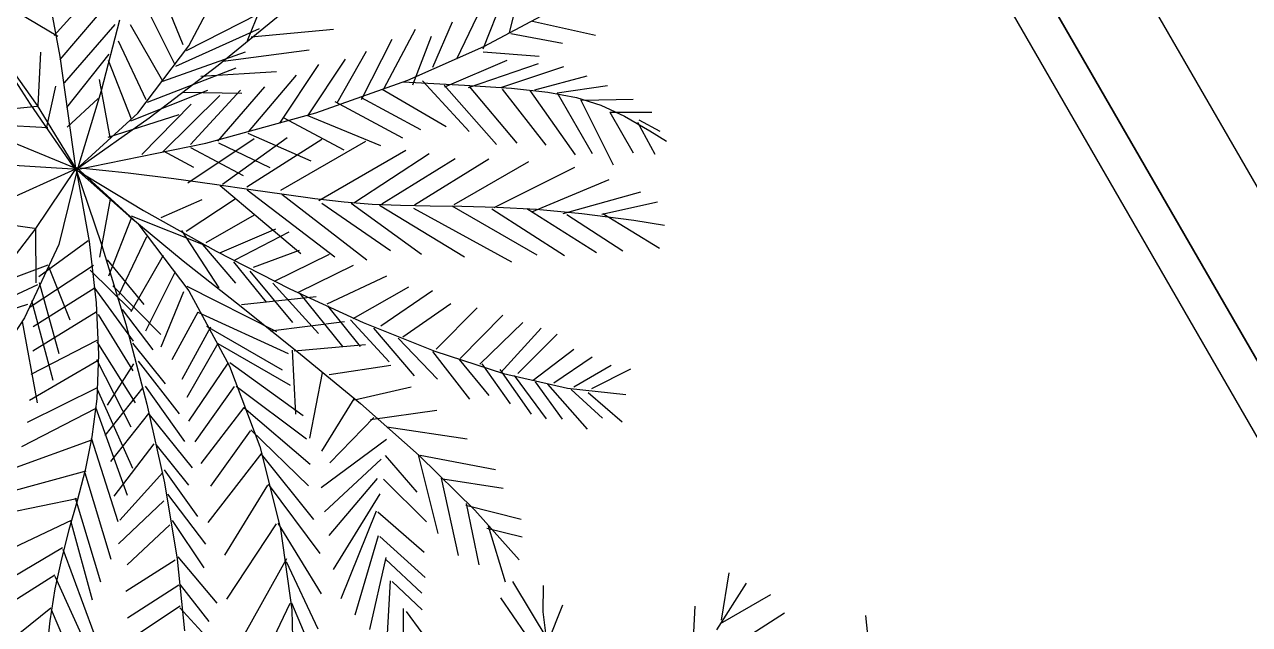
# Model space of a CAD drawing. Header units: millimetres. Extents: x 1993 to 4093, y 1262 to 2017.
# Drawn here: x 3848.81 to 3857.29, y 1534 to 1538.15 of the extents above; entities that cross this region are included whole.
import ezdxf

# ---------------------------------------------------------------- set-up
doc = ezdxf.new("R2010")
doc.units = ezdxf.units.MM
doc.layers.add('LOW HEIGHT STORAGE WITH PLANTER BOX', color=251, linetype='Continuous', lineweight=25)

# ---------------------------------------------------------------- blocks, each defined once
blk = doc.blocks.new('LHS 4FT')
at = {"layer": 'LOW HEIGHT STORAGE WITH PLANTER BOX'}
for p, q in [((1.0228, -15.3102), (0.9464, -14.8122)), ((1.2085, -15.4488), (1.1871, -14.9594)), ((0.9516, -15.2614), (0.7591, -15.1223)), ((1.3449, -15.5904), (1.3381, -15.1154)), ((1.0141, -15.3074), (0.4203, -15.2363)), ((1.1239, -15.4021), (0.9516, -15.2614)), ((1.4785, -15.7407), (1.5179, -15.2425)), ((1.1998, -15.446), (0.5828, -15.3866)), ((1.2815, -15.545), (1.1239, -15.4021)), ((1.5887, -15.8447), (1.747, -15.3665)), ((1.7223, -15.995), (1.8716, -15.427)), ((1.3362, -15.5876), (0.7249, -15.4818)), ((1.4813, -15.732), (0.9308, -15.5885)), ((1.4298, -15.6909), (1.2815, -15.545)), ((1.8877, -16.1366), (1.9907, -15.5629)), ((0.5884, -16.094), (0.5609, -15.6819)), ((2.8548, -16.1584), (2.5951, -15.6428)), ((0.7166, -16.1582), (0.6983, -15.7368)), ((1.6003, -15.8389), (1.0092, -15.7013)), ((1.5757, -15.8404), (1.4298, -15.6909)), ((2.0647, -16.2723), (2.0923, -15.693)), ((0.8815, -16.2223), (0.8632, -15.8193)), ((1.7165, -15.9835), (1.108, -15.8401)), ((1.7306, -15.9935), (1.5757, -15.8404)), ((2.1836, -16.3502), (2.2171, -15.8114)), ((2.9237, -16.2223), (3.0061, -15.8376)), ((1.1104, -16.3139), (1.0188, -15.92)), ((1.2753, -16.3597), (1.1745, -15.9383)), ((2.8412, -16.1307), (2.3009, -15.9383)), ((2.3431, -16.4512), (2.3418, -15.9009)), ((1.9051, -16.1423), (1.3111, -16.0134)), ((1.9074, -16.1501), (1.7306, -15.9935)), ((2.4677, -16.5117), (2.4926, -15.999)), ((3.0061, -16.3505), (3.0427, -15.9475)), ((0.5793, -16.0849), (0.2496, -16.1582)), ((0.8804, -16.238), (0.4253, -16.0332)), ((1.4493, -16.4512), (1.3119, -16.0299)), ((1.6507, -16.497), (1.4767, -16.0757)), ((2.9328, -16.2589), (2.3834, -16.1124)), ((2.6388, -16.6069), (2.6261, -16.0914)), ((0.7166, -16.1673), (0.3961, -16.2131)), ((2.0733, -16.2752), (1.436, -16.1608)), ((1.8522, -16.5703), (1.6965, -16.1765)), ((2.1188, -16.3101), (1.9074, -16.1501)), ((2.7896, -16.6761), (2.7711, -16.178)), ((3.1744, -16.6162), (2.8548, -16.1584)), ((3.0885, -16.4787), (3.1434, -16.149)), ((3.3485, -16.5244), (3.1853, -16.1298)), ((3.3547, -16.5258), (3.6154, -16.1937)), ((0.2252, -16.76), (-0.1083, -16.2758)), ((0.8906, -16.2497), (0.4785, -16.323)), ((1.3806, -16.4249), (0.8804, -16.238)), ((2.0262, -16.6253), (1.8705, -16.2314)), ((3.0152, -16.3688), (2.5207, -16.2406)), ((2.9287, -16.7511), (2.8986, -16.2298)), ((3.5561, -16.9931), (4.0672, -16.2238)), ((3.5647, -17.0008), (3.637, -16.2817)), ((0.5043, -16.8946), (0.1429, -16.2891)), ((1.1287, -16.3413), (0.7349, -16.3688)), ((2.1749, -16.3473), (1.5782, -16.285)), ((2.2002, -16.6528), (2.0445, -16.3505)), ((2.3776, -16.4733), (2.1188, -16.3101)), ((3.3465, -16.53), (3.0239, -16.347)), ((0.75, -16.9534), (0.4696, -16.3962)), ((1.3027, -16.4055), (0.8723, -16.4604)), ((1.9134, -16.5933), (1.3806, -16.4249)), ((2.3546, -16.4454), (1.8333, -16.4177)), ((3.0793, -16.4787), (2.6856, -16.4238)), ((3.0939, -16.8057), (3.0495, -16.3858)), ((0.1785, -16.7495), (-0.2891, -16.4967)), ((1.0095, -17.0359), (0.7407, -16.5354)), ((1.4584, -16.4696), (1.0646, -16.5062)), ((1.6416, -16.5062), (1.2844, -16.5612)), ((2.459, -16.5089), (1.961, -16.5274)), ((2.6966, -16.6397), (2.3776, -16.4733)), ((3.5712, -16.9809), (3.3485, -16.5244)), ((1.2235, -17.113), (0.9919, -16.5487)), ((1.843, -16.5703), (1.376, -16.6436)), ((2.4663, -16.7428), (1.9134, -16.5933)), ((2.6185, -16.6099), (2.161, -16.6225)), ((3.5647, -16.9916), (3.1744, -16.6162)), ((3.5712, -16.9809), (4.0519, -16.6106)), ((4.0775, -16.9642), (4.2515, -16.5795)), ((1.3962, -17.1188), (1.2018, -16.6917)), ((2.0262, -16.6436), (1.5591, -16.6894)), ((2.2002, -16.6894), (1.7423, -16.7535)), ((2.7983, -16.679), (2.3379, -16.7293)), ((3.0886, -16.809), (2.6966, -16.6397)), ((3.9127, -16.955), (4.0959, -16.6711)), ((0.2218, -16.7725), (-0.2, -16.7205)), ((0.7033, -16.9625), (0.1785, -16.7495)), ((1.5589, -17.1621), (1.3711, -16.71)), ((1.7158, -17.1771), (1.5213, -16.75)), ((1.8785, -17.2204), (1.6669, -16.782)), ((2.3284, -16.7169), (1.9712, -16.7718)), ((2.5665, -16.7718), (2.2185, -16.8176)), ((3.027, -16.8727), (2.4663, -16.7428)), ((2.9113, -16.7163), (2.5292, -16.8215)), ((0.4872, -16.8834), (-0.0243, -16.841)), ((2.0308, -17.2274), (1.815, -16.855)), ((2.4601, -17.201), (2.2059, -16.872)), ((2.7405, -16.7993), (2.2826, -16.9184)), ((2.609, -17.2206), (2.3557, -16.8381)), ((2.9145, -16.8543), (2.5207, -16.9184)), ((2.7475, -17.2038), (2.5226, -16.8155)), ((2.9177, -17.1687), (2.6611, -16.7988)), ((3.0846, -17.1462), (2.8133, -16.8059)), ((3.2694, -17.0814), (2.9577, -16.8175)), ((3.583, -16.9825), (3.027, -16.8727)), ((3.5664, -16.9813), (3.0886, -16.809)), ((2.1547, -17.2403), (1.9402, -16.8883)), ((2.2886, -17.2157), (2.0925, -16.8954)), ((3.5494, -16.9779), (4.1143, -16.9323)), ((3.9127, -16.9458), (4.1325, -17.1474)), ((4.0816, -16.969), (4.5069, -16.9313)), ((4.1143, -16.9323), (4.6891, -16.9047)), ((0.7467, -16.9659), (0.1731, -16.9807)), ((1.0141, -17.0438), (0.4192, -17.1132)), ((1.2678, -17.1231), (0.7033, -16.9625)), ((3.5755, -16.9887), (3.0258, -17.1641)), ((3.5808, -16.9685), (3.0849, -17.2428)), ((3.5372, -16.9916), (3.1029, -17.1358)), ((3.5659, -16.973), (3.2733, -17.849)), ((3.5739, -16.9916), (3.3639, -17.2811)), ((3.5647, -16.9825), (3.6885, -17.546)), ((3.5661, -16.9927), (3.6209, -17.597)), ((3.5684, -16.9992), (3.9504, -17.4053)), ((3.5739, -16.9825), (4.0816, -16.969)), ((3.5739, -16.9825), (4.2953, -17.2761)), ((4.0775, -16.9733), (4.3889, -17.1748)), ((0.3228, -17.5229), (-0.0709, -17.1107)), ((0.4785, -17.5962), (0.0756, -17.0832)), ((1.2189, -17.1051), (0.6458, -17.1937)), ((1.4008, -17.1267), (0.8644, -17.2787)), ((1.8546, -17.2186), (1.2678, -17.1231)), ((3.8486, -17.0741), (3.9127, -17.358)), ((0.0115, -17.4404), (-0.364, -17.1931)), ((0.1672, -17.4954), (-0.2083, -17.1474)), ((0.5701, -17.6786), (0.2771, -17.1382)), ((1.5589, -17.1621), (0.9887, -17.3654)), ((1.7125, -17.1896), (1.1527, -17.4292)), ((2.2886, -17.2157), (1.7263, -17.6155)), ((3.0258, -17.1641), (2.4464, -17.2365)), ((3.1029, -17.1358), (2.6466, -17.3071)), ((3.0971, -17.1495), (2.647, -17.5055)), ((3.9676, -17.1382), (4.1416, -17.5778)), ((4.1233, -17.2115), (4.2973, -17.7152)), ((4.4255, -17.3305), (4.7003, -17.1748)), ((-0.1991, -17.4221), (-0.4189, -17.2939)), ((0.6708, -17.7152), (0.4968, -17.2298)), ((0.7716, -17.8068), (0.6525, -17.2847)), ((1.8752, -17.2329), (1.3041, -17.4896)), ((2.0308, -17.2274), (1.5315, -17.5167)), ((2.1739, -17.2186), (1.6508, -17.5216)), ((2.4464, -17.2365), (1.8546, -17.2186)), ((2.483, -17.2406), (1.899, -17.6213)), ((3.0849, -17.2428), (2.5906, -17.5376)), ((3.3639, -17.2811), (3.1726, -17.5351)), ((3.6471, -17.2847), (3.5372, -17.7885)), ((3.638, -17.2939), (4.0226, -17.4313)), ((4.279, -17.2664), (4.4713, -17.8068)), ((4.2953, -17.2761), (4.9497, -17.5073)), ((0.8723, -17.9076), (0.8082, -17.3489)), ((2.6466, -17.3071), (2.1715, -17.4946)), ((2.983, -17.3236), (2.9476, -17.6331)), ((4.4439, -17.3122), (4.6453, -17.935)), ((-0.2266, -17.4313), (-0.4098, -17.4496)), ((0.0023, -17.4496), (-0.2724, -17.532)), ((1.495, -17.7519), (1.147, -17.4496)), ((1.7331, -17.6511), (1.3394, -17.4496)), ((2.8344, -17.4001), (2.3621, -17.4265)), ((2.8139, -17.4259), (2.8382, -17.8317)), ((3.4271, -17.426), (3.5571, -17.8952)), ((3.9504, -17.4053), (4.3087, -17.76)), ((0.158, -17.4862), (-0.1717, -17.587)), ((0.3137, -17.532), (-0.0893, -17.6603)), ((1.0463, -17.9076), (0.9273, -17.4862)), ((1.2295, -17.8526), (1.028, -17.4771)), ((2.1715, -17.4946), (1.6805, -17.6877)), ((2.1819, -17.5046), (1.9712, -17.9808)), ((2.5906, -17.5376), (2.1097, -17.8487)), ((2.6771, -17.4794), (2.3318, -17.542)), ((2.5662, -17.5534), (2.518, -17.9728)), ((2.6768, -17.5083), (2.6753, -17.8936)), ((3.1726, -17.5351), (2.9984, -17.7594)), ((3.6654, -17.4771), (3.583, -18.045)), ((3.6746, -17.4862), (4.105, -17.5504)), ((3.6885, -17.546), (3.9163, -18.0837)), ((0.4694, -17.6053), (0.0664, -17.7427)), ((1.9255, -17.587), (1.724, -18.0633)), ((2.4672, -17.6044), (2.1103, -17.6611)), ((2.4728, -17.6218), (2.4535, -18.0416)), ((3.0977, -17.6053), (3.1343, -18.1549)), ((3.3743, -17.5667), (3.1721, -17.6925)), ((3.3695, -17.5589), (3.51, -18.097)), ((3.6209, -17.597), (3.697, -18.1918)), ((1.6805, -17.6877), (1.1766, -17.8757)), ((1.724, -17.6603), (1.5134, -18.1091)), ((2.3535, -17.6697), (1.8979, -17.7484)), ((2.3647, -17.7046), (2.3087, -18.0399)), ((3.7204, -17.642), (3.6197, -18.2923)), ((3.7387, -17.642), (4.1874, -17.6786)), ((0.6434, -17.7519), (0.2404, -17.8618)), ((1.4584, -17.7885), (1.3027, -18.1915)), ((2.2018, -17.7664), (1.743, -17.8654)), ((2.2074, -17.7839), (2.1793, -18.2064)), ((2.9694, -17.7885), (2.2826, -18.0358)), ((2.9984, -17.7594), (2.8398, -17.9597)), ((3.3002, -17.7423), (2.9502, -17.96)), ((2.9694, -17.8068), (3.0244, -18.3564)), ((3.3176, -17.753), (3.4699, -18.2406)), ((3.7937, -17.8068), (3.6838, -18.4022)), ((3.7937, -17.8068), (4.2424, -17.8068)), ((0.6708, -18.045), (0.1305, -17.8893)), ((0.7807, -17.8435), (0.4511, -17.9076)), ((1.1766, -17.8757), (0.6628, -18.0478)), ((1.0463, -17.8801), (0.8723, -18.3106)), ((1.2203, -17.8526), (1.1013, -18.2373)), ((2.0497, -17.8921), (1.5826, -17.9649)), ((2.1097, -17.8487), (1.6537, -18.1717)), ((2.0584, -17.8893), (2.0304, -18.3119)), ((3.2733, -17.849), (3.0742, -18.6143)), ((3.6566, -17.8886), (3.4479, -18.2392)), ((0.4511, -18.0999), (-0.0709, -17.935)), ((0.9456, -17.9534), (0.5976, -18.393)), ((2.8504, -17.935), (2.1452, -18.2281)), ((2.8398, -17.9597), (2.6953, -18.1417)), ((2.8687, -17.9442), (2.8962, -18.5579)), ((3.2308, -17.9256), (2.9061, -18.1492)), ((3.2434, -17.9285), (3.4065, -18.3987)), ((3.8394, -17.935), (3.7753, -18.567)), ((3.8486, -17.935), (4.3065, -17.9625)), ((-1.0579, -18.0908), (-0.4718, -18.045)), ((0.213, -18.164), (-0.1991, -18.0266)), ((0.6628, -18.0478), (0.1422, -18.1933)), ((0.6617, -18.0541), (0.3137, -18.4571)), ((1.8774, -18.0147), (1.5206, -18.0713)), ((1.889, -18.0206), (1.8519, -18.4749)), ((3.6909, -18.0501), (3.4578, -18.5212)), ((3.8944, -18.0541), (3.8578, -18.7502)), ((3.9402, -18.0541), (4.3523, -18.1091)), ((-1.0457, -18.1069), (-0.7026, -18.2501)), ((0.0023, -18.219), (-0.3915, -18.1274)), ((0.4419, -18.1091), (0.1763, -18.4388)), ((1.7142, -18.1055), (1.328, -18.1908)), ((1.7111, -18.1257), (1.7089, -18.5688)), ((2.7039, -18.1274), (2.017, -18.4113)), ((2.6953, -18.1417), (2.5633, -18.3112)), ((2.7313, -18.1366), (2.7313, -18.8143)), ((3.1886, -18.1352), (2.8035, -18.4179)), ((3.1934, -18.143), (3.3662, -18.6287)), ((3.9163, -18.0837), (4.2284, -18.5869)), ((-0.9022, -18.1823), (-0.4168, -18.1732)), ((-0.9022, -18.1732), (-0.7282, -18.393)), ((0.1422, -18.1933), (-0.3079, -18.2861)), ((-0.0068, -18.2007), (-0.1808, -18.3839)), ((0.2038, -18.1549), (-0.0709, -18.4388)), ((1.5855, -18.214), (1.1589, -18.2931)), ((1.6537, -18.1717), (1.2345, -18.5024)), ((3.697, -18.1918), (3.7922, -18.7724)), ((-0.7026, -18.2501), (-0.5473, -18.3427)), ((1.5733, -18.266), (1.606, -18.698)), ((2.5633, -18.3112), (2.4422, -18.474)), ((3.7033, -18.2365), (3.4741, -18.7919)), ((1.4394, -18.3282), (1.056, -18.4222)), ((1.4304, -18.36), (1.4634, -18.763)), ((2.5116, -18.3381), (1.9896, -18.5854)), ((2.539, -18.3289), (2.539, -19.025)), ((3.1599, -18.4011), (2.7554, -18.6527)), ((3.1357, -18.3622), (3.3532, -18.7986)), ((1.2406, -18.4881), (0.8258, -18.5441)), ((2.4422, -18.474), (2.3307, -18.6357)), ((3.7431, -18.4535), (4.0756, -18.8759)), ((1.2345, -18.5024), (0.8636, -18.8364)), ((1.2403, -18.5171), (1.3459, -18.9064)), ((2.4108, -18.5121), (1.8614, -18.7594)), ((2.4017, -18.5304), (2.4383, -19.1532)), ((3.0916, -18.5514), (2.654, -18.8884)), ((3.0838, -18.5563), (3.2916, -18.9771)), ((3.7526, -18.4888), (3.5139, -19.0089)), ((1.1001, -18.6197), (0.7809, -18.674)), ((1.1029, -18.6284), (1.2141, -19.0352)), ((2.3307, -18.6357), (2.2261, -18.802)), ((3.0742, -18.6143), (2.9521, -19.2785)), ((0.9944, -18.7402), (0.6581, -18.771)), ((1.0004, -18.7286), (1.1, -19.1295)), ((2.3009, -18.6769), (1.6965, -19.0067)), ((2.3009, -18.6953), (2.3192, -19.2906)), ((0.8776, -18.8257), (1.0034, -19.2182)), ((2.2261, -18.802), (2.1216, -18.9774)), ((3.0746, -18.7669), (2.6235, -19.0475)), ((3.059, -18.7766), (3.2689, -19.1314)), ((0.8131, -18.8945), (0.4419, -18.9365)), ((0.8979, -18.8288), (0.5239, -18.8621)), ((0.8636, -18.8364), (0.5528, -19.1693)), ((2.1636, -18.8693), (1.5042, -19.2723)), ((2.1819, -18.8876), (2.2002, -19.4921)), ((-1.5799, -18.9334), (-1.5433, -19.6936)), ((-1.5799, -18.9334), (-1.1953, -19.1807)), ((0.7193, -18.9919), (0.7645, -19.3429)), ((0.8128, -18.9234), (0.9128, -19.2953)), ((2.1216, -18.9774), (2.0096, -19.1665)), ((3.0082, -18.9376), (2.6116, -19.1844)), ((2.9956, -18.9347), (3.2501, -19.3264)), ((0.6461, -19.0634), (0.2397, -19.1456)), ((0.7019, -18.9975), (0.3858, -19.0314)), ((0.6311, -19.1067), (0.6564, -19.4256)), ((2.0445, -19.1074), (1.4584, -19.4463)), ((2.0096, -19.1665), (1.8822, -19.3736)), ((2.0445, -19.1258), (2.0445, -19.7211)), ((2.9855, -19.0919), (2.5403, -19.3473)), ((2.9826, -19.1046), (3.2293, -19.5011)), ((-1.4114, -19.2287), (-1.235, -19.5698)), ((0.5317, -19.1867), (0.2527, -19.2761)), ((0.5528, -19.1693), (0.3138, -19.497)), ((0.5401, -19.2128), (0.5396, -19.5112)), ((2.9583, -19.2448), (2.7266, -19.6002)), ((-1.3876, -19.2723), (-1.3876, -19.6753)), ((-1.3693, -19.2906), (-1.1128, -19.5013)), ((0.4554, -19.2785), (0.1617, -19.3822)), ((0.4665, -19.3133), (0.4486, -19.6173)), ((1.8888, -19.3364), (1.3577, -19.6112)), ((2.9521, -19.2785), (2.8901, -19.851)), ((2.9055, -19.2927), (3.133, -19.5718)), ((1.8822, -19.3736), (1.7318, -19.6033)), ((1.8888, -19.3547), (1.8522, -19.9776)), ((2.8956, -19.3636), (2.4323, -19.4684)), ((2.7954, -19.4799), (2.2583, -19.5875)), ((2.7828, -19.4769), (2.7274, -19.9428)), ((2.9429, -19.4743), (3.1452, -19.7475)), ((1.7698, -19.5471), (1.2661, -19.8127)), ((1.7331, -19.5654), (1.6599, -20.1424)), ((1.7318, -19.6033), (1.5506, -19.86)), ((2.7018, -19.6243), (2.1958, -19.7126)), ((2.7266, -19.6002), (2.5443, -19.8716)), ((2.697, -19.6165), (2.5998, -20.1192)), ((2.9096, -19.6461), (3.1331, -19.9708)), ((1.6141, -19.7486), (1.4767, -20.289)), ((1.5958, -19.7669), (1.1837, -19.9776)), ((2.5713, -19.8133), (2.0838, -19.8793)), ((2.584, -19.8163), (2.4937, -20.2607)), ((2.8606, -19.8275), (2.6395, -20.1484)), ((2.8781, -19.8382), (3.1249, -20.1484)), ((1.5506, -19.86), (1.3308, -20.1481)), ((2.5443, -19.8716), (2.3953, -20.0758)), ((2.8901, -19.851), (2.8715, -20.3414)), ((1.4767, -19.9867), (1.0738, -20.2065)), ((1.4767, -19.9776), (1.3577, -20.3531)), ((2.4671, -19.9752), (1.9243, -20.0217)), ((2.4534, -20.0053), (2.3556, -20.3682)), ((-2.0467, -20.0799), (-1.842, -20.1731)), ((2.3953, -20.0758), (2.2634, -20.2295)), ((2.8737, -20.0567), (2.6362, -20.3338)), ((2.8815, -20.0518), (3.1159, -20.2727)), ((1.3308, -20.1481), (1.1936, -20.3151)), ((2.358, -20.1294), (1.8726, -20.1293)), ((2.358, -20.1294), (2.2282, -20.4582)), ((2.2374, -20.2476), (1.7326, -20.2164)), ((2.2296, -20.2524), (2.0571, -20.5646)), ((2.2634, -20.2295), (2.1326, -20.3494)), ((2.8733, -20.2295), (2.5707, -20.5579)), ((2.1326, -20.3494), (1.9869, -20.4524)), ((2.0604, -20.3792), (1.7352, -20.3766)), ((2.0604, -20.3792), (1.9152, -20.6313)), ((1.9038, -20.509), (1.6524, -20.5036)), ((1.9869, -20.4524), (1.81, -20.5551)), ((1.81, -20.5551), (1.6903, -20.6188)), ((1.9135, -20.5245), (1.7735, -20.6116))]:
    blk.add_line(p, q, dxfattribs=at)
at = {"layer": 'LOW HEIGHT STORAGE WITH PLANTER BOX', "ltscale": 0.1}
for p, q in [((7.5343, -23.1335), (-8.1333, -23.1335)), ((7.8, -23.4), (-8.4, -23.4002))]:
    blk.add_line(p, q, dxfattribs=at)
at = {"layer": 'LOW HEIGHT STORAGE WITH PLANTER BOX', "ltscale": 0.7}
for p, q in [((-8.4, -23.4002), (8.4, -23.4)), ((8.4, -24), (-8.4, -24.0002))]:
    blk.add_line(p, q, dxfattribs=at)

msp = doc.modelspace()

# ---------------------------------------------------------------- block references
at = {"layer": 'LOW HEIGHT STORAGE WITH PLANTER BOX', "rotation": 120}
msp.add_blockref('LHS 4FT', (3836.2449, 1525.5672), dxfattribs=at)

doc.saveas('drawing.dxf')
